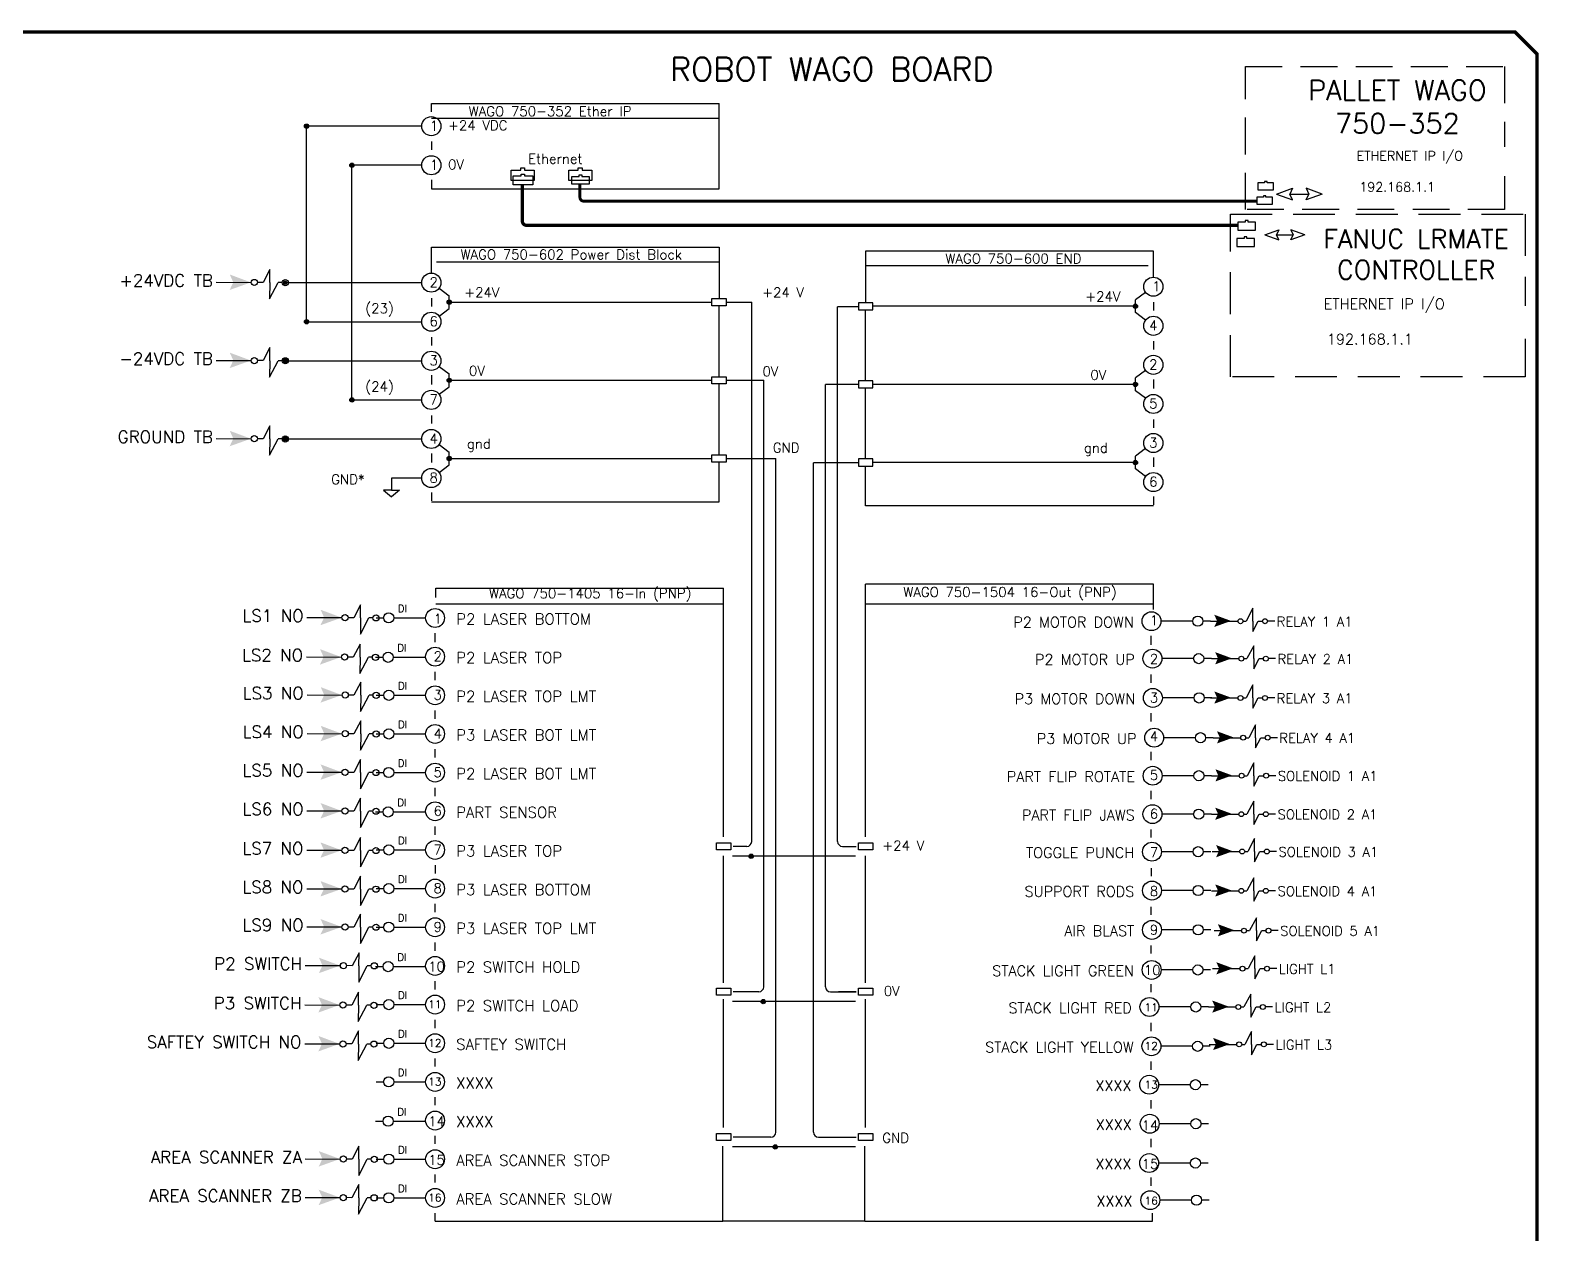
# Model space of a CAD drawing. Header units: inches. Extents: x -2.1 to 40.2, y 0 to 12.
# Drawn here: x 9.55 to 18.57, y 4.85 to 12.04 of the extents above; entities that cross this region are included whole.
import ezdxf
from ezdxf.enums import TextEntityAlignment as Align

# ---------------------------------------------------------------- set-up
doc = ezdxf.new("R2010")
doc.units = ezdxf.units.IN
doc.header["$MEASUREMENT"] = 0
doc.linetypes.add('HIDDEN', pattern=[0.375, 0.25, -0.125])
doc.layers.add('BDYFRM', color=7, linetype='Continuous')
doc.layers.add('TITLE', color=7, linetype='Continuous')
doc.styles.get("Standard").update_dxf_attribs({"font": 'ROMANS.SHX'})

# ---------------------------------------------------------------- blocks, each defined once
blk = doc.blocks.new('Jump Input Mirror')
h = blk.add_hatch(color=256)
h.dxf.hatch_style = 1
h.paths.add_polyline_path([(-0.1848, 0.0014), (-0.2985, 0.0438), (-0.2796, 0.002), (-0.2991, -0.0394)])
blk.add_line((-0.3722, 0.0021), (-0.1833, 0.0012))
at = {"color": 7}
for centre in [(-0.1667, 0.0011), (0, 0)]:
    blk.add_circle(centre, 0.0167, dxfattribs=at)
at = {"layer": 'BDYFRM', "color": 7, "linetype": 'Continuous'}
for p, q in [((-0.1195, 0.0008), (-0.15, 0.001)), ((-0.0829, 0.0709), (-0.1195, 0.0008)), ((-0.0833, 0.0005), (-0.0839, -0.0874)), ((-0.0839, -0.0874), (-0.0382, 0.0003)), ((-0.0833, 0.0005), (-0.0829, 0.0709)), ((-0.0167, 0.0001), (-0.0382, 0.0003))]:
    blk.add_line(p, q, dxfattribs=at)
at = {"flags": 8}
blk.add_attdef('NOTE', text='', height=0.0657, dxfattribs=at).set_placement((-0.3896, -0.0214), align=Align.RIGHT)
blk = doc.blocks.new('Jump Output')
h = blk.add_hatch(color=256)
h.dxf.hatch_style = 1
h.paths.add_polyline_path([(0.14, 0.002), (0.026, 0.044), (0.045, 0.002), (0.026, -0.039)])
blk.add_line((0.437, 0), (0.388, 0))
at = {"color": 7}
for centre in [(0.204, 0), (0.371, 0)]:
    blk.add_circle(centre, 0.0167, dxfattribs=at)
at = {"layer": 'BDYFRM', "color": 7, "linetype": 'Continuous'}
for p, q in [((0, 0), (0.188, 0)), ((0.221, 0), (0.242, 0)), ((0.288, 0.088), (0.242, 0)), ((0.288, 0), (0.288, 0.088)), ((0.288, 0), (0.288, -0.07)), ((0.288, -0.07), (0.324, 0)), ((0.324, 0), (0.354, 0))]:
    blk.add_line(p, q, dxfattribs=at)
at = {"flags": 8}
blk.add_attdef('NOTE', (0.45, -0.035), '', height=0.0657, dxfattribs=at)
blk = doc.blocks.new('WAGO JUMP LABEL')
for p, q in [((5.124, -0.093), (5.233, -0.053)), ((5.124, -0.093), (5.233, -0.133)), ((5.214, -0.093), (5.343, -0.093)), ((5.233, -0.053), (5.215, -0.093)), ((5.233, -0.133), (5.215, -0.093)), ((5.435, -0.093), (5.325, -0.053)), ((5.325, -0.053), (5.344, -0.093)), ((5.435, -0.093), (5.325, -0.133)), ((5.325, -0.133), (5.344, -0.093))]:
    blk.add_line(p, q)
at = {"linetype": 'HIDDEN'}
blk.add_lwpolyline([(6.675, 0.029), (6.675, -0.198), (4.913, -0.198), (4.913, 0.774), (6.675, 0.774), (6.675, 0.227)], dxfattribs=at)
for points in [[(0.403, 0.026), (0.452, 0.026), (0.452, -0.026), (0.334, -0.026), (0.334, 0.026), (0.384, 0.026)], [(0.384, 0.026), (0.384, 0.037), (0.403, 0.037), (0.403, 0.026)], [(5.042, -0.017), (4.998, -0.017), (4.998, -0.064), (5.104, -0.064), (5.104, -0.017), (5.06, -0.017)], [(5.06, -0.017), (5.06, -0.007), (5.042, -0.007), (5.042, -0.017)], [(5.036, -0.114), (4.991, -0.114), (4.991, -0.162), (5.097, -0.162), (5.097, -0.114), (5.053, -0.114)], [(5.053, -0.114), (5.053, -0.105), (5.036, -0.105), (5.036, -0.114)]]:
    blk.add_lwpolyline(points)
at = {"const_width": 0.02}
blk.add_lwpolyline([(0.434, -0.141), (4.994, -0.141), (0.415, -0.141, -0.414214), (0.39, -0.116), (0.39, -0.026)], format="xyb", dxfattribs=at)
for s, width, gutter_width, insert, char_height, attachment_point in [('\\pxqc;PALLET WAGO\\P750-352', 3.97386, 3.974, (7.933, 0.681), 0.13537, 3), ('ETHERNET IP I/O', 1.55349, 1.114, (6.392, 0.114), 0.06317, 9), ('\\pxql;  ', 1.34963, 1, (-2.102, -1.534), 0.05, 1), ('\\pxql; ', 1.34963, 1, (-2.102, -2.534), 0.05, 1)]:
    blk.add_mtext_dynamic_manual_height_columns(s, width=width, gutter_width=gutter_width, heights=[0], dxfattribs=dict(insert=insert, char_height=char_height, attachment_point=attachment_point))
at = {"insert": (6.202, -0.076), "char_height": 0.06317, "width": 1.55349, "attachment_point": 9}
blk.add_mtext('{192.168.1.1}', dxfattribs=at)
blk = doc.blocks.new('WAGO  1IN 1OUT')
h = blk.add_hatch(color=256)
h.dxf.hatch_style = 1
h.paths.add_polyline_path([(-2.4919, 3.1561, 1), (-2.5138, 3.1561, 1)])
h = blk.add_hatch(color=256)
h.dxf.hatch_style = 1
h.paths.add_polyline_path([(-2.2599, 2.9561, 1), (-2.2818, 2.9561, 1)])
h = blk.add_hatch(color=256)
h.dxf.hatch_style = 1
h.paths.add_polyline_path([(-2.6013, 2.3549, 1), (-2.6233, 2.3549, 1)])
h = blk.add_hatch(color=256)
h.dxf.hatch_style = 1
h.paths.add_polyline_path([(-1.7613, 2.2553, 1), (-1.7832, 2.2553, 1)])
h = blk.add_hatch(color=256)
h.dxf.hatch_style = 1
h.paths.add_polyline_path([(1.7284, 2.2345, -1), (1.7503, 2.2345, -1)])
h = blk.add_hatch(color=256)
h.dxf.hatch_style = 1
h.paths.add_polyline_path([(-2.4919, 2.1553, 1), (-2.5138, 2.1553, 1)])
h = blk.add_hatch(color=256)
h.dxf.hatch_style = 1
h.paths.add_polyline_path([(-2.601, 1.9553, 1), (-2.6229, 1.9553, 1)])
h = blk.add_hatch(color=256)
h.dxf.hatch_style = 1
h.paths.add_polyline_path([(-1.7613, 1.8553, 1), (-1.7832, 1.8553, 1)])
h = blk.add_hatch(color=256)
h.dxf.hatch_style = 1
h.paths.add_polyline_path([(1.7284, 1.8345, -1), (1.7503, 1.8345, -1)])
h = blk.add_hatch(color=256)
h.dxf.hatch_style = 1
h.paths.add_polyline_path([(-2.2599, 1.7553, 1), (-2.2818, 1.7553, 1)])
h = blk.add_hatch(color=256)
h.dxf.hatch_style = 1
h.paths.add_polyline_path([(-2.601, 1.5553, 1), (-2.6229, 1.5553, 1)])
h = blk.add_hatch(color=256)
h.dxf.hatch_style = 1
h.paths.add_polyline_path([(-1.7613, 1.4553, 1), (-1.7832, 1.4553, 1)])
h = blk.add_hatch(color=256)
h.dxf.hatch_style = 1
h.paths.add_polyline_path([(1.7284, 1.4345, -1), (1.7503, 1.4345, -1)])
h = blk.add_hatch(color=256)
h.dxf.hatch_style = 1
h.paths.add_polyline_path([(-0.2163, -0.5804, 1), (-0.2382, -0.5804, 1)])
h = blk.add_hatch(color=256)
h.dxf.hatch_style = 1
h.paths.add_polyline_path([(-0.1545, -1.3243, 1), (-0.1765, -1.3243, 1)])
h = blk.add_hatch(color=256)
h.dxf.hatch_style = 1
h.paths.add_polyline_path([(-0.0928, -2.0682, 1), (-0.1147, -2.0682, 1)])
for p, q in [((-1.8641, 3.2303), (-1.8641, 3.2725)), ((-1.8641, 3.2725), (-0.3915, 3.2725)), ((-0.3915, 2.835), (-0.3915, 3.2725)), ((-1.8641, 3.1973), (-0.3915, 3.1973)), ((-1.913, 3.1561), (-2.5028, 3.1561)), ((-2.5028, 2.1553), (-2.5028, 3.1561)), ((-1.8641, 3.0772), (-1.8641, 3.035)), ((-1.913, 2.9561), (-2.2709, 2.9561)), ((-2.2709, 1.7553), (-2.2709, 2.9561)), ((-1.8641, 2.8819), (-1.8641, 2.8396)), ((-1.8641, 2.8772), (-1.8641, 2.835)), ((-1.8641, 2.835), (-0.3915, 2.835)), ((-1.8641, 2.4042), (-1.8641, 2.5368)), ((-1.8641, 2.5368), (-0.3915, 2.5368)), ((-0.3915, 2.5368), (-0.3915, 2.2735)), ((1.8312, 2.516), (0.3586, 2.516)), ((0.3586, 2.516), (0.3586, 2.2527)), ((1.8312, 2.516), (0.3586, 2.516)), ((1.8312, 2.3834), (1.8312, 2.516)), ((1.8312, 2.4368), (1.8312, 2.516)), ((-1.8378, 2.4616), (-0.3915, 2.4616)), ((1.8049, 2.4408), (0.3586, 2.4408)), ((1.8049, 2.4408), (0.3586, 2.4408)), ((-2.6119, 2.3553), (-1.913, 2.3553)), ((-1.8246, 2.3264), (-1.7723, 2.2881)), ((-1.8641, 2.2754), (-1.8641, 2.2332)), ((-1.7723, 2.2225), (-1.7723, 2.2881)), ((-1.7723, 2.2553), (-0.428, 2.2553)), ((-0.355, 2.2553), (-0.2245, 2.2553)), ((-0.2245, -0.5051), (-0.2245, 2.2553)), ((1.7917, 2.3056), (1.7394, 2.2673)), ((1.7394, 2.2017), (1.7394, 2.2673)), ((1.8312, 2.2546), (1.8312, 2.2123)), ((-1.8246, 2.1842), (-1.7723, 2.2225)), ((-0.3915, 1.8735), (-0.3915, 2.2371)), ((0.3221, 2.2323), (0.215, 2.2323)), ((0.215, -0.5051), (0.215, 2.2323)), ((0.3586, 1.8527), (0.3586, 2.2163)), ((1.7394, 2.2345), (0.3926, 2.2345)), ((1.7917, 2.1633), (1.7394, 2.2017)), ((-2.5028, 2.1553), (-1.913, 2.1553)), ((-1.8641, 2.0759), (-1.8641, 2.0337)), ((1.8312, 2.0551), (1.8312, 2.0128)), ((-2.6119, 1.9553), (-1.913, 1.9553)), ((-1.8641, 1.8811), (-1.8641, 1.8389)), ((-1.8641, 1.8764), (-1.8641, 1.8342)), ((-1.8246, 1.9264), (-1.7723, 1.8881)), ((-1.7723, 1.8225), (-1.7723, 1.8881)), ((-1.7723, 1.8553), (-0.428, 1.8553)), ((-0.355, 1.8553), (-0.1628, 1.8553)), ((-0.1628, -1.249), (-0.1628, 1.8553)), ((1.7917, 1.9056), (1.7394, 1.8673)), ((1.7394, 1.8017), (1.7394, 1.8673)), ((1.8312, 1.8603), (1.8312, 1.818)), ((1.8312, 1.8556), (1.8312, 1.8134)), ((-1.8246, 1.7842), (-1.7723, 1.8225)), ((-0.3915, 1.4735), (-0.3915, 1.8371)), ((0.3206, 1.8338), (0.1533, 1.8338)), ((0.1533, -1.249), (0.1533, 1.8338)), ((0.3586, 1.4527), (0.3586, 1.8163)), ((1.7394, 1.8345), (0.3951, 1.8345)), ((1.7917, 1.7633), (1.7394, 1.8017)), ((-2.2709, 1.7553), (-1.913, 1.7553)), ((-1.8641, 1.6759), (-1.8641, 1.6337)), ((1.8312, 1.6551), (1.8312, 1.6128)), ((-2.6119, 1.5553), (-1.913, 1.5553)), ((-1.8641, 1.4811), (-1.8641, 1.4389)), ((-1.8641, 1.4764), (-1.8641, 1.4342)), ((-1.8246, 1.5264), (-1.7723, 1.4881)), ((-1.7723, 1.4225), (-1.7723, 1.4881)), ((1.7917, 1.5056), (1.7394, 1.4673)), ((1.7394, 1.4017), (1.7394, 1.4673)), ((-1.8246, 1.3842), (-1.7723, 1.4225)), ((-1.7723, 1.4553), (-0.428, 1.4553)), ((-0.3915, 1.2342), (-0.3915, 1.4371)), ((-0.355, 1.4553), (-0.101, 1.4553)), ((-0.101, -1.9929), (-0.101, 1.4553)), ((0.0916, -1.9929), (0.0916, 1.4325)), ((0.3199, 1.4325), (0.0916, 1.4325)), ((0.3586, 1.2134), (0.3586, 1.4163)), ((1.7394, 1.4345), (0.3951, 1.4345)), ((1.7917, 1.3633), (1.7394, 1.4017)), ((1.8312, 1.4603), (1.8312, 1.418)), ((1.8312, 1.4556), (1.8312, 1.4134)), ((-1.913, 1.3553), (-2.0681, 1.3553)), ((-2.0681, 1.3553), (-2.0681, 1.2929)), ((-2.0681, 1.2929), (-2.1086, 1.2929)), ((-2.1086, 1.2929), (-2.0681, 1.2592)), ((-2.0681, 1.2929), (-2.0277, 1.2929)), ((-2.0277, 1.2929), (-2.0681, 1.2592)), ((-1.8641, 1.2811), (-1.8641, 1.2389)), ((1.8312, 1.2603), (1.8312, 1.218)), ((-1.8641, 1.2342), (-0.3915, 1.2342)), ((1.8312, 1.2134), (0.3586, 1.2134)), ((-1.8407, 0.7488), (-1.8407, 0.791)), ((-1.8407, 0.791), (-0.368, 0.791)), ((-1.8407, 0.7441), (-1.8407, 0.7863)), ((-0.368, -0.4812), (-0.368, 0.791)), ((1.8312, 0.8118), (0.3586, 0.8118)), ((0.3586, -0.4812), (0.3586, 0.8118)), ((1.8323, 0.6829), (1.8312, 0.8118)), ((1.8312, 0.7488), (1.8312, 0.791)), ((-1.8407, 0.7111), (-0.368, 0.7111)), ((0.3586, 0.7111), (1.8312, 0.7111)), ((-2.1472, 0.6394), (-2.1084, 0.6394)), ((-2.1472, 0.6394), (-2.1084, 0.6394)), ((-2.0563, 0.6394), (-1.8941, 0.6394)), ((2.0326, 0.6225), (1.8704, 0.6225)), ((2.1234, 0.6225), (2.0847, 0.6225)), ((2.1234, 0.6225), (2.0847, 0.6225)), ((-1.8451, 0.5192), (-1.8451, 0.561)), ((-1.8451, 0.5146), (-1.8451, 0.5563)), ((1.8203, 0.5054), (1.8203, 0.5472)), ((1.8203, 0.5008), (1.8203, 0.5426)), ((-2.1499, 0.4377), (-2.1111, 0.4377)), ((-2.1499, 0.4377), (-2.1111, 0.4377)), ((-2.059, 0.4377), (-1.8968, 0.4377)), ((2.0371, 0.431), (1.8749, 0.431)), ((2.128, 0.431), (2.0892, 0.431)), ((2.128, 0.431), (2.0892, 0.431)), ((-1.8451, 0.3213), (-1.8451, 0.3631)), ((1.8203, 0.3074), (1.8203, 0.3492)), ((-2.1465, 0.2433), (-2.1078, 0.2433)), ((-2.1465, 0.2433), (-2.1078, 0.2433)), ((-2.0557, 0.2433), (-1.8935, 0.2433)), ((-1.8451, 0.1234), (-1.8451, 0.1652)), ((2.0394, 0.2298), (1.8772, 0.2298)), ((2.1302, 0.2298), (2.0915, 0.2298)), ((2.1302, 0.2298), (2.0915, 0.2298)), ((1.8203, 0.1093), (1.8203, 0.1511)), ((-2.1465, 0.0454), (-2.1078, 0.0454)), ((-2.1465, 0.0454), (-2.1078, 0.0454)), ((-2.0557, 0.0454), (-1.8935, 0.0454)), ((2.0462, 0.0262), (1.884, 0.0262)), ((2.137, 0.0262), (2.0983, 0.0262)), ((2.137, 0.0262), (2.0983, 0.0262)), ((-1.8451, -0.0744), (-1.8451, -0.0327)), ((1.8203, -0.0887), (1.8203, -0.0469)), ((-2.1472, -0.1521), (-2.1084, -0.1521)), ((-2.1472, -0.1521), (-2.1084, -0.1521)), ((-2.0563, -0.1521), (-1.8941, -0.1521)), ((-1.8451, -0.2723), (-1.8451, -0.2306)), ((2.0384, -0.1684), (1.8762, -0.1684)), ((2.1293, -0.1684), (2.0905, -0.1684)), ((2.1293, -0.1684), (2.0905, -0.1684)), ((1.8193, -0.2888), (1.8193, -0.247)), ((1.8203, -0.2868), (1.8203, -0.245)), ((-2.1499, -0.3538), (-2.1111, -0.3538)), ((-2.1499, -0.3538), (-2.1111, -0.3538)), ((-2.059, -0.3538), (-1.8968, -0.3538)), ((2.0371, -0.365), (1.8749, -0.365)), ((2.128, -0.365), (2.0892, -0.365)), ((2.128, -0.365), (2.0892, -0.365)), ((-1.8451, -0.4702), (-1.8451, -0.4284)), ((1.8203, -0.4848), (1.8203, -0.443)), ((-0.2495, -0.5301), (-0.3191, -0.5301)), ((0.24, -0.5301), (0.3097, -0.5301)), ((-2.1465, -0.5483), (-2.1078, -0.5483)), ((-2.1465, -0.5483), (-2.1078, -0.5483)), ((-2.0557, -0.5483), (-1.8935, -0.5483)), ((-0.368, -1.2284), (-0.368, -0.579)), ((-0.368, -1.2251), (-0.368, -0.579)), ((0.307, -0.5804), (-0.3219, -0.5804)), ((0.3586, -1.2284), (0.3586, -0.579)), ((0.3586, -1.2251), (0.3586, -0.579)), ((2.0349, -0.5572), (1.8726, -0.5572)), ((2.1257, -0.5572), (2.087, -0.5572)), ((2.1257, -0.5572), (2.087, -0.5572)), ((-1.8451, -0.6263), (-1.8451, -0.6681)), ((1.8203, -0.641), (1.8203, -0.6828)), ((-2.1465, -0.7461), (-2.1078, -0.7461)), ((-2.1465, -0.7461), (-2.1078, -0.7461)), ((-2.0557, -0.7461), (-1.8935, -0.7461)), ((2.0349, -0.7562), (1.8726, -0.7562)), ((2.1257, -0.7562), (2.087, -0.7562)), ((2.1257, -0.7562), (2.087, -0.7562)), ((-1.8451, -0.866), (-1.8451, -0.8242)), ((1.8203, -0.8809), (1.8203, -0.8391)), ((-2.1472, -0.9436), (-2.1084, -0.9436)), ((-2.1472, -0.9436), (-2.1084, -0.9436)), ((-2.0563, -0.9436), (-1.8941, -0.9436)), ((2.0349, -0.9574), (1.8726, -0.9574)), ((2.1257, -0.9574), (2.087, -0.9574)), ((2.1257, -0.9574), (2.087, -0.9574)), ((-1.8451, -1.0638), (-1.8451, -1.0221)), ((1.8203, -1.0789), (1.8203, -1.0371)), ((-2.1499, -1.1453), (-2.1111, -1.1453)), ((-2.1499, -1.1453), (-2.1111, -1.1453)), ((-2.059, -1.1453), (-1.8968, -1.1453)), ((-1.8451, -1.2617), (-1.8451, -1.22)), ((1.8203, -1.277), (1.8203, -1.2352)), ((2.0333, -1.1624), (1.8711, -1.1624)), ((2.1242, -1.1624), (2.0854, -1.1624)), ((2.1242, -1.1624), (2.0854, -1.1624)), ((-0.368, -1.969), (-0.368, -1.3117)), ((-0.1878, -1.274), (-0.3191, -1.274)), ((0.1783, -1.274), (0.3097, -1.274)), ((0.3097, -1.274), (0.2206, -1.274)), ((0.3586, -1.969), (0.3586, -1.3117)), ((-2.1465, -1.3398), (-2.1078, -1.3398)), ((-2.1465, -1.3398), (-2.1078, -1.3398)), ((-2.0557, -1.3398), (-1.8935, -1.3398)), ((-0.368, -1.969), (-0.368, -1.3229)), ((0.307, -1.3243), (-0.3219, -1.3243)), ((0.3586, -1.969), (0.3586, -1.3229)), ((2.0218, -1.352), (1.8596, -1.352)), ((2.1127, -1.352), (2.0739, -1.352)), ((2.1127, -1.352), (2.0739, -1.352)), ((-1.8451, -1.4596), (-1.8451, -1.4178)), ((1.8203, -1.475), (1.8203, -1.4332)), ((-2.1465, -1.5377), (-2.1078, -1.5377)), ((-2.1465, -1.5377), (-2.1078, -1.5377)), ((-2.0557, -1.5377), (-1.8935, -1.5377)), ((-1.8451, -1.6575), (-1.8451, -1.6157)), ((2.0319, -1.5531), (1.8696, -1.5531)), ((2.1227, -1.5531), (2.084, -1.5531)), ((2.1227, -1.5531), (2.084, -1.5531)), ((1.8203, -1.673), (1.8203, -1.6312)), ((-2.1472, -1.7351), (-2.1084, -1.7351)), ((-2.1472, -1.7351), (-2.1084, -1.7351)), ((-2.0563, -1.7351), (-1.8941, -1.7351)), ((2.0204, -1.7499), (1.8582, -1.7499)), ((2.1112, -1.7499), (2.0725, -1.7499)), ((2.1112, -1.7499), (2.0725, -1.7499)), ((-1.8451, -1.8554), (-1.8451, -1.8136)), ((1.8203, -1.8711), (1.8203, -1.8293)), ((-2.1499, -1.9368), (-2.1111, -1.9368)), ((-2.1499, -1.9368), (-2.1111, -1.9368)), ((-2.059, -1.9368), (-1.8968, -1.9368)), ((2.0232, -1.9496), (1.861, -1.9496)), ((2.1141, -1.9496), (2.0753, -1.9496)), ((2.1141, -1.9496), (2.0753, -1.9496)), ((-1.8451, -2.0533), (-1.8451, -2.0115)), ((-0.3725, -2.449), (-0.3725, -2.0646)), ((0.307, -2.0682), (-0.3219, -2.0682)), ((-0.126, -2.0179), (-0.3191, -2.0179)), ((0.1166, -2.0179), (0.3097, -2.0179)), ((0.3541, -2.449), (0.3541, -2.0646)), ((1.8203, -2.0691), (1.8203, -2.0273)), ((-2.1465, -2.1313), (-2.1078, -2.1313)), ((-2.1465, -2.1313), (-2.1078, -2.1313)), ((-2.0557, -2.1313), (-1.8935, -2.1313)), ((2.0204, -2.1509), (1.8581, -2.1509)), ((2.1112, -2.1509), (2.0724, -2.1509)), ((2.1112, -2.1509), (2.0724, -2.1509)), ((-1.8451, -2.2511), (-1.8451, -2.2094)), ((1.8203, -2.2672), (1.8203, -2.2254)), ((-2.1465, -2.3292), (-2.1078, -2.3292)), ((-2.1465, -2.3292), (-2.1078, -2.3292)), ((-2.0557, -2.3292), (-1.8935, -2.3292)), ((2.0261, -2.3408), (1.8639, -2.3408)), ((2.1169, -2.3408), (2.0782, -2.3408)), ((2.1169, -2.3408), (2.0782, -2.3408)), ((-1.8451, -2.449), (-1.8451, -2.4072)), ((-1.8451, -2.449), (-0.3725, -2.449)), ((0.3541, -2.449), (-0.3725, -2.449)), ((0.3541, -2.449), (1.8267, -2.449)), ((1.8267, -2.449), (1.8267, -2.4068))]:
    blk.add_line(p, q)
for points in [[(-1.4066, 2.9316), (-1.4066, 2.9422), (-1.3875, 2.9422), (-1.3875, 2.9316)], [(-1.1118, 2.9316), (-1.1118, 2.9422), (-1.0927, 2.9422), (-1.0927, 2.9316)], [(-1.3875, 2.9316), (-1.3383, 2.9316), (-1.3383, 2.8787), (-1.4558, 2.8787), (-1.4558, 2.9316), (-1.4066, 2.9316)], [(-1.0927, 2.9316), (-1.0435, 2.9316), (-1.0435, 2.8787), (-1.161, 2.8787), (-1.161, 2.9316), (-1.1118, 2.9316)]]:
    blk.add_lwpolyline(points)
for points in [[(-0.428, 2.2735), (-0.355, 2.2735), (-0.355, 2.2371), (-0.428, 2.2371)], [(0.3951, 2.2527), (0.3221, 2.2527), (0.3221, 2.2163), (0.3951, 2.2163)], [(-0.428, 1.8735), (-0.355, 1.8735), (-0.355, 1.8371), (-0.428, 1.8371)], [(0.3951, 1.8527), (0.3221, 1.8527), (0.3221, 1.8163), (0.3951, 1.8163)], [(-0.428, 1.4735), (-0.355, 1.4735), (-0.355, 1.4371), (-0.428, 1.4371)], [(0.3951, 1.4527), (0.3221, 1.4527), (0.3221, 1.4163), (0.3951, 1.4163)], [(-0.4045, -0.5119), (-0.3316, -0.5119), (-0.3316, -0.5483), (-0.4045, -0.5483)], [(0.3221, -0.5119), (0.3951, -0.5119), (0.3951, -0.5483), (0.3221, -0.5483)], [(-0.4045, -1.2558), (-0.3316, -1.2558), (-0.3316, -1.2922), (-0.4045, -1.2922)], [(0.3221, -1.2558), (0.3951, -1.2558), (0.3951, -1.2922), (0.3221, -1.2922)], [(-0.4045, -1.9997), (-0.3316, -1.9997), (-0.3316, -2.0361), (-0.4045, -2.0361)], [(0.3221, -1.9997), (0.3951, -1.9997), (0.3951, -2.0361), (0.3221, -2.0361)]]:
    blk.add_lwpolyline(points, close=True)
for centre, radius in [((-2.5028, 3.1561), 0.011), ((-1.8641, 3.1561), 0.0489), ((-2.2709, 2.9561), 0.011), ((-1.8641, 2.9561), 0.0489), ((-1.8641, 2.3553), 0.0489), ((1.8312, 2.3345), 0.0489), ((-1.7723, 2.2553), 0.011), ((1.7394, 2.2345), 0.011), ((-2.5028, 2.1553), 0.011), ((-1.8641, 2.1553), 0.0489), ((1.8312, 2.1345), 0.0489), ((-2.6119, 1.9553), 0.011), ((-1.8641, 1.9553), 0.0489), ((1.8312, 1.9345), 0.0489), ((-1.7723, 1.8553), 0.011), ((-1.8641, 1.7553), 0.0489), ((1.7394, 1.8345), 0.011), ((1.8312, 1.7345), 0.0489), ((-2.2709, 1.7553), 0.011), ((-2.6119, 1.5553), 0.011), ((-1.8641, 1.5553), 0.0489), ((1.8312, 1.5345), 0.0489), ((-1.8641, 1.3553), 0.0489), ((-1.7723, 1.4553), 0.011), ((1.7394, 1.4345), 0.011), ((1.8312, 1.3345), 0.0489), ((-1.8451, 0.639), 0.0484), ((1.8219, 0.6225), 0.0484), ((-1.8451, 0.4411), 0.0484), ((1.8265, 0.431), 0.0484), ((-1.8451, 0.2433), 0.0484), ((1.8288, 0.2298), 0.0484), ((-1.8451, 0.0454), 0.0484), ((1.8355, 0.0262), 0.0484), ((-1.8451, -0.1525), 0.0484), ((1.8278, -0.1684), 0.0484), ((-1.8451, -0.3504), 0.0484), ((1.8265, -0.365), 0.0484), ((-1.8451, -0.5483), 0.0484), ((1.8242, -0.5572), 0.0484), ((-0.2272, -0.5804), 0.011), ((-1.8451, -0.7461), 0.0484), ((1.8242, -0.7562), 0.0484), ((-1.8451, -0.944), 0.0484), ((1.8242, -0.9574), 0.0484), ((-1.8451, -1.1419), 0.0484), ((1.8227, -1.1624), 0.0484), ((-1.8451, -1.3398), 0.0484), ((1.8112, -1.352), 0.0484), ((-0.1655, -1.3243), 0.011), ((-1.8451, -1.5377), 0.0484), ((1.8212, -1.5531), 0.0484), ((-1.8451, -1.7355), 0.0484), ((1.8097, -1.7499), 0.0484), ((-1.8451, -1.9334), 0.0484), ((1.8126, -1.9496), 0.0484), ((-1.8451, -2.1313), 0.0484), ((-0.1037, -2.0682), 0.011), ((1.8097, -2.1509), 0.0484), ((-1.8451, -2.3292), 0.0484), ((1.8155, -2.3408), 0.0484)]:
    blk.add_circle(centre, radius)
at = {"color": 7}
for centre in [(-2.0824, 0.6394), (2.0586, 0.6225), (-2.0851, 0.4377), (2.0632, 0.431), (-2.0818, 0.2433), (2.0654, 0.2298), (-2.0818, 0.0454), (2.0722, 0.0262), (-2.0824, -0.1521), (2.0645, -0.1684), (-2.0851, -0.3538), (2.0632, -0.365), (-2.0818, -0.5483), (2.0609, -0.5572), (-2.0818, -0.7461), (2.0609, -0.7562), (-2.0824, -0.9436), (2.0609, -0.9574), (-2.0851, -1.1453), (2.0594, -1.1624), (-2.0818, -1.3398), (2.0479, -1.352), (-2.0818, -1.5377), (2.0579, -1.5531), (-2.0824, -1.7351), (2.0464, -1.7499), (-2.0851, -1.9368), (2.0493, -1.9496), (-2.0818, -2.1313), (2.0464, -2.1509), (-2.0818, -2.3292), (2.0522, -2.3408)]:
    blk.add_circle(centre, 0.026, dxfattribs=at)
for centre, start, end in [((-0.2495, -0.5051), 270, 0), ((0.24, -0.5051), 180, 270), ((-0.1878, -1.249), 270, 0), ((0.1783, -1.249), 180, 270), ((-0.126, -1.9929), 270, 0), ((0.1166, -1.9929), 180, 270)]:
    blk.add_arc(centre, 0.025, start, end)
at = {"layer": 'BDYFRM', "color": 7, "linetype": 'Continuous'}
for p, q in [((-2.1472, 0.6394), (-2.1084, 0.6394)), ((2.1234, 0.6225), (2.0847, 0.6225)), ((-2.1499, 0.4377), (-2.1111, 0.4377)), ((2.128, 0.431), (2.0892, 0.431)), ((-2.1465, 0.2433), (-2.1078, 0.2433)), ((2.1302, 0.2298), (2.0915, 0.2298)), ((-2.1465, 0.0454), (-2.1078, 0.0454)), ((2.137, 0.0262), (2.0983, 0.0262)), ((-2.1472, -0.1521), (-2.1084, -0.1521)), ((2.1293, -0.1684), (2.0905, -0.1684)), ((-2.1499, -0.3538), (-2.1111, -0.3538)), ((2.128, -0.365), (2.0892, -0.365)), ((-2.1465, -0.5483), (-2.1078, -0.5483)), ((2.1257, -0.5572), (2.087, -0.5572)), ((-2.1465, -0.7461), (-2.1078, -0.7461)), ((2.1257, -0.7562), (2.087, -0.7562)), ((-2.1472, -0.9436), (-2.1084, -0.9436)), ((2.1257, -0.9574), (2.087, -0.9574)), ((-2.1499, -1.1453), (-2.1111, -1.1453)), ((2.1242, -1.1624), (2.0854, -1.1624)), ((-2.1465, -1.3398), (-2.1078, -1.3398)), ((2.1127, -1.352), (2.0739, -1.352)), ((-2.1465, -1.5377), (-2.1078, -1.5377)), ((2.1227, -1.5531), (2.084, -1.5531)), ((-2.1472, -1.7351), (-2.1084, -1.7351)), ((2.1112, -1.7499), (2.0725, -1.7499)), ((-2.1499, -1.9368), (-2.1111, -1.9368)), ((2.1141, -1.9496), (2.0753, -1.9496)), ((-2.1465, -2.1313), (-2.1078, -2.1313)), ((2.1112, -2.1509), (2.0724, -2.1509)), ((-2.1465, -2.3292), (-2.1078, -2.3292)), ((2.1169, -2.3408), (2.0782, -2.3408))]:
    blk.add_line(p, q, dxfattribs=at)
at = {"insert": (1.0139, 3.5076), "char_height": 0.12, "width": 3.422327, "attachment_point": 3}
blk.add_mtext('{ROBOT WAGO BOARD}', dxfattribs=at)
at = {"char_height": 0.05}
for s, width, gutter_width, insert, attachment_point in [('\\pxqc;WAGO 750-352 Ether IP', 1.445073, 1, (-1.9789, 3.2574), 1), ('\\pxql;+24 VDC', 1.349629, 1, (-1.7786, 3.185), 1), ('\\pxql;Ethernet', 1.349629, 1, (-1.369, 3.0141), 1), ('\\pxql;0V', 1.349629, 1, (-1.7786, 2.985), 1), ('{\\pxqc;WAGO 750-602 Power Dist Block}', 1.42959, 1.4296, (-1.8628, 2.5243), 1), ('{\\pxqc;WAGO 750-600 END}', 1.42959, 1.4296, (1.8299, 2.5035), 3), ('+24V', 0.27489, 1, (-1.6956, 2.3304), 1), ('+24 V', 1.349629, 1, (0.0434, 2.3301), 3), ('\\pxqc;(23)', 0.175675, 1, (-2.0413, 2.2486), 3), ('\\pxqc;(23)', 0.175675, 1, (-2.0413, 2.2486), 3), ('+24V', 0.27489, 1, (1.6627, 2.3095), 3), ('\\pxqc;(24)', 0.175675, 1, (-2.0413, 1.8486), 3), ('\\pxqc;(24)', 0.175675, 1, (-2.0413, 1.8486), 3), ('\\pxql;0V', 0.130133, 1, (-1.6718, 1.929), 1), ('\\pxql;0V', 1.349629, 1, (-0.1692, 1.9261), 1), ('\\pxql;0V', 0.130133, 1, (1.6389, 1.9081), 3), ('\\pxql;gnd', 0.173046, 1, (-1.682, 1.5557), 1), ('GND', 1.349629, 1, (0.0206, 1.4853), 9), ('\\pxql;gnd', 0.173046, 1, (1.6491, 1.5349), 3), ('\\pxql;  ', 1.349629, 1, (-3.4986, 1.3711), 1), ('GND*', 1.299569, 1, (-2.2055, 1.3737), 3), ('\\pxqc;WAGO 750-1405 16-In (PNP)', 1.604973, 1, (-1.8535, 0.79), 1), ('{\\pxqc;WAGO 750-1504 16-Out (PNP)}', 1.46758, 1.4676, (1.8312, 0.7966), 3), ('\\pxql; ', 1.349629, 1, (-3.4986, 0.3711), 1), ('+24 V', 1.349629, 1, (0.444, -0.5012), 1), ('\\pxqr;0V', 1.349629, 1, (0.5331, -1.2451), 3), ('GND', 1.349629, 1, (0.444, -2.0468), 7)]:
    blk.add_mtext_dynamic_manual_height_columns(s, width=width, gutter_width=gutter_width, heights=[0], dxfattribs=dict(at, insert=insert, attachment_point=attachment_point))
at = {"flags": 8}
for tag, p in [('ETHIP', (-0.9814, 2.9525)), ('DI1', (-1.7366, 0.6057)), ('DI2', (-1.7366, 0.4078)), ('DI3', (-1.7366, 0.21)), ('DI4', (-1.7366, 0.0121)), ('DI5', (-1.7366, -0.1858)), ('DI6', (-1.7366, -0.3837)), ('DI7', (-1.7366, -0.5816)), ('DI8', (-1.7366, -0.7794)), ('DI9', (-1.7366, -0.9773)), ('DI10', (-1.7366, -1.1752)), ('DI11', (-1.7366, -1.3731)), ('DI12', (-1.7366, -1.571)), ('DI13', (-1.7366, -1.7688)), ('DI14', (-1.7366, -1.9667)), ('DI15', (-1.7366, -2.1646)), ('DI16', (-1.7366, -2.3625))]:
    blk.add_attdef(tag, p, '', height=0.0557, dxfattribs=at)
for tag, p in [('DO1', (1.7312, 0.5907)), ('DO2', (1.7358, 0.3992)), ('DO3', (1.738, 0.198)), ('DO4', (1.7448, -0.0055)), ('DO5', (1.737, -0.2001)), ('DO6', (1.7358, -0.3967)), ('DO7', (1.7335, -0.589)), ('DO8', (1.7335, -0.788)), ('DO9', (1.7335, -0.9892)), ('DO10', (1.7319, -1.1942)), ('DO11', (1.7204, -1.3838)), ('DO12', (1.7305, -1.5849)), ('DO13', (1.719, -1.7817)), ('DO14', (1.7219, -1.9813)), ('DO15', (1.719, -2.1827)), ('DO16', (1.7247, -2.3725))]:
    blk.add_attdef(tag, text='', height=0.0539, dxfattribs=at).set_placement(p, align=Align.RIGHT)
at = {"layer": 'BDYFRM', "color": 7, "linetype": 'Continuous'}
for s, insert, char_height, width, attachment_point in [('\\pxql;1', (-1.8715, 3.183), 0.05, 0.276888, 1), ('\\pxql;1', (-1.8715, 2.983), 0.05, 0.276888, 1), ('\\pxql;2', (-1.5964, 2.3822), 0.05, 0.276888, 3), ('\\pxql;1', (1.825, 2.3614), 0.05, 0.276888, 1), ('\\pxql;6', (-1.5964, 2.1822), 0.05, 0.276888, 3), ('\\pxql;4', (1.8094, 2.1614), 0.05, 0.276888, 1), ('\\pxql;3', (-1.5964, 1.9822), 0.05, 0.276888, 3), ('\\pxql;2', (1.8094, 1.9614), 0.05, 0.276888, 1), ('\\pxql;7', (-1.5964, 1.7822), 0.05, 0.276888, 3), ('\\pxql;5', (1.8094, 1.7614), 0.05, 0.276888, 1), ('\\pxql;4', (-1.5964, 1.5822), 0.05, 0.276888, 3), ('\\pxql;3', (1.8094, 1.5614), 0.05, 0.276888, 1), ('\\pxql;8', (-1.5964, 1.3822), 0.05, 0.276888, 3), ('\\pxql;6', (1.8094, 1.3614), 0.05, 0.276888, 1), ('{DI}', (-2.0119, 0.6875), 0.0375, 0.914062, 5), ('\\pxql;1', (-1.8524, 0.6595), 0.04947, 0.273955, 1), ('\\pxql;1', (1.813, 0.652), 0.04951, 0.274176, 1), ('{DI}', (-2.0146, 0.4858), 0.0375, 0.914062, 5), ('\\pxql;2', (-1.8524, 0.4678), 0.04947, 0.273955, 1), ('\\pxql;2', (1.813, 0.4539), 0.04951, 0.274176, 1), ('{DI}', (-2.0113, 0.2913), 0.0375, 0.914062, 5), ('\\pxql;3', (-1.8524, 0.2699), 0.04947, 0.273955, 1), ('\\pxql;3', (1.813, 0.2559), 0.04951, 0.274176, 1), ('{DI}', (-2.0113, 0.0935), 0.0375, 0.914062, 5), ('\\pxql;4', (-1.8524, 0.072), 0.04947, 0.273955, 1), ('\\pxql;4', (1.813, 0.0579), 0.04951, 0.274176, 1), ('{DI}', (-2.0119, -0.104), 0.0375, 0.914062, 5), ('\\pxql;5', (-1.8524, -0.1259), 0.04947, 0.273955, 1), ('\\pxql;5', (1.813, -0.1402), 0.04951, 0.274176, 1), ('{DI}', (-2.0146, -0.3057), 0.0375, 0.914062, 5), ('\\pxql;6', (-1.8524, -0.3237), 0.04947, 0.273955, 1), ('\\pxql;6', (1.813, -0.3382), 0.04951, 0.274176, 1), ('{DI}', (-2.0113, -0.5002), 0.0375, 0.914062, 5), ('\\pxql;7', (-1.8524, -0.5216), 0.04947, 0.273955, 1), ('\\pxql;7', (1.813, -0.5363), 0.04951, 0.274176, 1), ('{DI}', (-2.0113, -0.6981), 0.0375, 0.914062, 5), ('\\pxql;8', (-1.8524, -0.7195), 0.04947, 0.273955, 1), ('\\pxql;8', (1.813, -0.7343), 0.04951, 0.274176, 1), ('{DI}', (-2.0119, -0.8955), 0.0375, 0.914062, 5), ('\\pxql;9', (-1.8524, -0.9174), 0.04947, 0.273955, 1), ('\\pxql;9', (1.813, -0.9323), 0.04951, 0.274176, 1), ('{DI}', (-2.0146, -1.0972), 0.0375, 0.914062, 5), ('\\pxql;10', (-1.8797, -1.1207), 0.04947, 0.273955, 1), ('10', (1.7831, -1.1386), 0.04951, 0.274176, 1), ('{DI}', (-2.0113, -1.2917), 0.0375, 0.914062, 5), ('\\pxql;11', (-1.8797, -1.3186), 0.03958, 0.273955, 1), ('\\pxql;11', (1.7856, -1.3339), 0.03961, 0.274176, 1), ('{DI}', (-2.0113, -1.4896), 0.0375, 0.914062, 5), ('\\pxql;12', (-1.8797, -1.5165), 0.03958, 0.273955, 1), ('\\pxql;12', (1.7856, -1.5319), 0.03961, 0.274176, 1), ('{DI}', (-2.0119, -1.6871), 0.0375, 0.914062, 5), ('\\pxql;13', (-1.8797, -1.7144), 0.03958, 0.273955, 1), ('\\pxql;13', (1.7856, -1.73), 0.03961, 0.274176, 1), ('{DI}', (-2.0146, -1.8887), 0.0375, 0.914062, 5), ('\\pxql;14', (-1.8797, -1.9122), 0.04947, 0.273955, 1), ('\\pxql;14', (1.7717, -1.9327), 0.04947, 0.273955, 1), ('{DI}', (-2.0113, -2.0832), 0.0375, 0.914062, 5), ('\\pxql;15', (-1.8797, -2.1101), 0.04947, 0.273955, 1), ('\\pxql;15', (1.7717, -2.1306), 0.04947, 0.273955, 1), ('{DI}', (-2.0113, -2.2811), 0.0375, 0.914062, 5), ('\\pxql;16', (-1.8797, -2.308), 0.03958, 0.273955, 1), ('\\pxql;16', (1.7856, -2.3241), 0.03961, 0.274176, 1)]:
    blk.add_mtext(s, dxfattribs=dict(at, insert=insert, char_height=char_height, width=width, attachment_point=attachment_point))
blk = doc.blocks.new('fANUC CONTTROLLER')
for p, q in [((4.4362, -0.3257), (4.5199, -0.2952)), ((4.4362, -0.3257), (4.5199, -0.3562)), ((4.5051, -0.3257), (4.6034, -0.3257)), ((4.5199, -0.2952), (4.5058, -0.3257)), ((4.5199, -0.3562), (4.5058, -0.3257)), ((4.6737, -0.3257), (4.59, -0.2952)), ((4.59, -0.2952), (4.6041, -0.3257)), ((4.6737, -0.3257), (4.59, -0.3562)), ((4.59, -0.3562), (4.6041, -0.3257))]:
    blk.add_line(p, q)
for points in [[(0.0112, 0.0264), (0.0604, 0.0264), (0.0604, -0.0264), (-0.0571, -0.0264), (-0.0571, 0.0264), (-0.0079, 0.0264)], [(-0.0079, 0.0264), (-0.0079, 0.0371), (0.0112, 0.0371), (0.0112, 0.0264)], [(4.3181, -0.2495), (4.2737, -0.2495), (4.2737, -0.2972), (4.3797, -0.2972), (4.3797, -0.2495), (4.3353, -0.2495)], [(4.3353, -0.2495), (4.3353, -0.2399), (4.3181, -0.2399), (4.3181, -0.2495)], [(4.3116, -0.3474), (4.2672, -0.3474), (4.2672, -0.3951), (4.3732, -0.3951), (4.3732, -0.3474), (4.3288, -0.3474)], [(4.3288, -0.3474), (4.3288, -0.3378), (4.3116, -0.3378), (4.3116, -0.3474)]]:
    blk.add_lwpolyline(points)
at = {"const_width": 0.02}
blk.add_lwpolyline([(0.042, -0.2684), (4.2737, -0.2684), (0.0235, -0.2684, -0.414214), (-0.0015, -0.2434), (-0.0015, -0.0264)], format="xyb", dxfattribs=at)
at = {"linetype": 'HIDDEN'}
blk.add_lwpolyline([(5.9915, -0.9471), (5.9915, -1.1741), (4.2297, -1.1741), (4.2297, -0.2014), (5.9915, -0.2014), (5.9915, -0.749)], dxfattribs=at)
for s, insert, char_height, width, attachment_point in [('{\\pxqc;FANUC LRMATE\\PCONTROLLER}', (6.973, -0.2928), 0.11131, 3.267666, 3), ('{192.168.1.1}', (5.3204, -0.9807), 0.06317, 1.553487, 9)]:
    blk.add_mtext(s, dxfattribs=dict(insert=insert, char_height=char_height, width=width, attachment_point=attachment_point))
for s, width, gutter_width, insert, char_height, attachment_point in [('ETHERNET IP I/O', 1.553487, 1.1136, (5.5104, -0.7909), 0.06317, 9), ('\\pxql;  ', 1.349629, 1, (-2.4931, -1.5341), 0.05, 1), ('\\pxql; ', 1.349629, 1, (-2.4931, -2.5341), 0.05, 1)]:
    blk.add_mtext_dynamic_manual_height_columns(s, width=width, gutter_width=gutter_width, heights=[0], dxfattribs=dict(insert=insert, char_height=char_height, attachment_point=attachment_point))

msp = doc.modelspace()

# ---------------------------------------------------------------- linework, layer by layer
at = {"layer": 'TITLE', "const_width": 0.021}
msp.add_lwpolyline([(18.4217, 12.034), (1.6344, 12.034), (1.5015, 11.901), (1.5015, 0.2553), (1.6344, 0.1223), (18.4217, 0.1223), (18.5547, 0.2553), (18.5547, 11.901)], close=True, dxfattribs=at)

# ---------------------------------------------------------------- block references
ref = msp.add_blockref('WAGO  1IN 1OUT', (14.1236, 7.7857), dxfattribs=dict(xscale=1.16759262272855, yscale=1.16759262272855, zscale=1.16759262272855))
ref.add_attrib('DO3', 'P3 MOTOR DOWN', dxfattribs={"height": 0.062927, "flags": 8}).set_placement((16.1529, 8.0168), align=Align.RIGHT)
ref.add_attrib('DO7', 'TOGGLE PUNCH', dxfattribs={"height": 0.062927, "flags": 8}).set_placement((16.1476, 7.098), align=Align.RIGHT)
ref.add_attrib('DO10', 'STACK LIGHT GREEN', dxfattribs={"height": 0.062927, "flags": 8}).set_placement((16.1458, 6.3914), align=Align.RIGHT)
ref.add_attrib('DO9', 'AIR BLAST', dxfattribs={"height": 0.06293, "flags": 8}).set_placement((16.1476, 6.6307), align=Align.RIGHT)
ref.add_attrib('DI9', 'P3 LASER TOP LMT', (12.096, 6.6445), dxfattribs={"height": 0.065061, "flags": 8})
ref.add_attrib('DO6', 'PART FLIP JAWS', dxfattribs={"height": 0.062927, "flags": 8}).set_placement((16.1503, 7.3224), align=Align.RIGHT)
ref.add_attrib('DO15', 'XXXX', dxfattribs={"height": 0.06293, "flags": 8}).set_placement((16.1307, 5.2372), align=Align.RIGHT)
ref.add_attrib('DI13', 'XXXX', (12.096, 5.7204), dxfattribs={"height": 0.06506, "flags": 8})
ref.add_attrib('DO16', 'XXXX', dxfattribs={"height": 0.06293, "flags": 8}).set_placement((16.1374, 5.0155), align=Align.RIGHT)
ref.add_attrib('DI12', 'SAFTEY SWITCH', (12.096, 5.9514), dxfattribs={"height": 0.065061, "flags": 8})
ref.add_attrib('DO14', 'XXXX', dxfattribs={"height": 0.06293, "flags": 8}).set_placement((16.134, 5.4723), align=Align.RIGHT)
ref.add_attrib('DO8', 'SUPPORT RODS', dxfattribs={"height": 0.062927, "flags": 8}).set_placement((16.1476, 6.8657), align=Align.RIGHT)
ref.add_attrib('DI6', 'PART SENSOR', (12.096, 7.3377), dxfattribs={"height": 0.065061, "flags": 8})
ref.add_attrib('DO11', 'STACK LIGHT RED', dxfattribs={"height": 0.062927, "flags": 8}).set_placement((16.1324, 6.17), align=Align.RIGHT)
ref.add_attrib('DO2', 'P2 MOTOR UP', dxfattribs={"height": 0.062927, "flags": 8}).set_placement((16.1503, 8.2518), align=Align.RIGHT)
ref.add_attrib('DI16', 'AREA SCANNER SLOW', (12.096, 5.0272), dxfattribs={"height": 0.065061, "flags": 8})
ref.add_attrib('DO1', 'P2 MOTOR DOWN', dxfattribs={"height": 0.062927, "flags": 8}).set_placement((16.145, 8.4754), align=Align.RIGHT)
ref.add_attrib('DI5', 'P2 LASER BOT LMT', (12.096, 7.5687), dxfattribs={"height": 0.065061, "flags": 8})
ref.add_attrib('DO5', 'PART FLIP ROTATE', dxfattribs={"height": 0.062927, "flags": 8}).set_placement((16.1518, 7.552), align=Align.RIGHT)
ref.add_attrib('DI15', 'AREA SCANNER STOP', (12.096, 5.2583), dxfattribs={"height": 0.065061, "flags": 8})
ref.add_attrib('DI7', 'P3 LASER TOP', (12.096, 7.1066), dxfattribs={"height": 0.065061, "flags": 8})
ref.add_attrib('DO13', 'XXXX', dxfattribs={"height": 0.06293, "flags": 8}).set_placement((16.1307, 5.7054), align=Align.RIGHT)
ref.add_attrib('DI14', 'XXXX', (12.096, 5.4893), dxfattribs={"height": 0.06506, "flags": 8})
ref.add_attrib('DI8', 'P3 LASER BOTTOM', (12.096, 6.8756), dxfattribs={"height": 0.065061, "flags": 8})
ref.add_attrib('DO12', 'STACK LIGHT YELLOW', dxfattribs={"height": 0.062927, "flags": 8}).set_placement((16.1441, 5.9352), align=Align.RIGHT)
ref.add_attrib('DI1', 'P2 LASER BOTTOM', (12.096, 8.4929), dxfattribs={"height": 0.065061, "flags": 8})
ref.add_attrib('DI2', 'P2 LASER TOP', (12.096, 8.2619), dxfattribs={"height": 0.065061, "flags": 8})
ref.add_attrib('DI3', 'P2 LASER TOP LMT', (12.096, 8.0308), dxfattribs={"height": 0.065061, "flags": 8})
ref.add_attrib('DI4', 'P3 LASER BOT LMT', (12.096, 7.7998), dxfattribs={"height": 0.065061, "flags": 8})
ref.add_attrib('DO4', 'P3 MOTOR UP', dxfattribs={"height": 0.062927, "flags": 8}).set_placement((16.1608, 7.7792), align=Align.RIGHT)
ref.add_attrib('DI10', 'P2 SWITCH HOLD', (12.096, 6.4135), dxfattribs={"height": 0.065061, "flags": 8})
ref.add_attrib('DI11', 'P2 SWITCH LOAD', (12.096, 6.1825), dxfattribs={"height": 0.065061, "flags": 8})
at = {"xscale": 0.8791543494682703, "yscale": 0.8791543494682703, "zscale": 0.8791543494682703}
msp.add_blockref('WAGO JUMP LABEL', (12.4924, 11.1468), dxfattribs=at)
msp.add_blockref('fANUC CONTTROLLER', (12.4924, 11.1468))
for name, p, xscale, yscale, zscale, values in [('Jump Input Mirror', (11.0739, 10.5357), 1.10970851260292, 1.10970851260292, 1.10970851260292, {'NOTE': '+24VDC TB'}), ('Jump Input Mirror', (11.0739, 10.0687), 1.10970851260292, 1.10970851260292, 1.10970851260292, {'NOTE': '-24VDC TB'}), ('Jump Input Mirror', (11.0739, 9.6016), 1.10970851260292, 1.10970851260292, 1.10970851260292, {'NOTE': 'GROUND TB'}), ('Jump Input Mirror', (11.6166, 8.5323), 1.10970851260292, 1.10970851260292, 1.10970851260292, {'NOTE': 'LS1 NO'}), ('Jump Output', (16.6029, 8.5124), 0.8791543494682703, 0.8791543494682703, 0.8791543494682703, {'NOTE': 'RELAY 1 A1'}), ('Jump Input Mirror', (11.6134, 8.2968), 1.10970851260292, 1.10970851260292, 1.10970851260292, {'NOTE': 'LS2 NO'}), ('Jump Output', (16.6082, 8.2889), 0.8791543494682703, 0.8791543494682703, 0.8791543494682703, {'NOTE': 'RELAY 2 A1'}), ('Jump Input Mirror', (11.6173, 8.0697), 1.10970851260292, 1.10970851260292, 1.10970851260292, {'NOTE': 'LS3 NO'}), ('Jump Output', (16.6029, 8.0539), 0.8791543494682703, 0.8791543494682703, 0.8791543494682703, {'NOTE': 'RELAY 3 A1'}), ('Jump Input Mirror', (11.6173, 7.8387), 1.10970851260292, 1.10970851260292, 1.10970851260292, {'NOTE': 'LS4 NO'}), ('Jump Output', (16.6188, 7.8163), 0.8791543494682703, 0.8791543494682703, 0.8791543494682703, {'NOTE': 'RELAY 4 A1'}), ('Jump Input Mirror', (11.6166, 7.6081), 1.10970851260292, 1.10970851260292, 1.10970851260292, {'NOTE': 'LS5 NO'}), ('Jump Output', (16.6097, 7.5891), 0.8791543494682703, 0.8791543494682703, 0.8791543494682703, {'NOTE': 'SOLENOID 1 A1'}), ('Jump Input Mirror', (11.6166, 7.377), 1.10970851260292, 1.10970851260292, 1.10970851260292, {'NOTE': 'LS6 NO'}), ('Jump Output', (16.6082, 7.3595), 0.8791543494682703, 0.8791543494682703, 0.8791543494682703, {'NOTE': 'SOLENOID 2 A1'}), ('Jump Input Mirror', (11.6159, 7.142), 1.10970851260292, 1.10970851260292, 1.10970851260292, {'NOTE': 'LS7 NO'}), ('Jump Output', (16.6135, 7.136), 0.8791543494682703, 0.8791543494682703, 0.8791543494682703, {'NOTE': 'SOLENOID 3 A1'}), ('Jump Input Mirror', (11.6159, 6.911), 1.10970851260292, 1.10970851260292, 1.10970851260292, {'NOTE': 'LS8 NO'}), ('Jump Output', (16.6082, 6.901), 0.8791543494682703, 0.8791543494682703, 0.8791543494682703, {'NOTE': 'SOLENOID 4 A1'}), ('Jump Input Mirror', (11.6166, 6.6839), 1.10970851260292, 1.10970851260292, 1.10970851260292, {'NOTE': 'LS9 NO'}), ('Jump Output', (16.6241, 6.6634), 0.8791543494682703, 0.8791543494682703, 0.8791543494682703, {'NOTE': 'SOLENOID 5 A1'}), ('Jump Input Mirror', (11.607, 6.4529), 1.10970851260292, 1.10970851260292, 1.10970851260292, {'NOTE': 'P2 SWITCH'}), ('Jump Output', (16.615, 6.4361), 0.8791543494682703, 0.8791543494682703, 0.8791543494682703, {'NOTE': 'LIGHT L1'}), ('Jump Input Mirror', (11.6038, 6.2174), 1.10970851260292, 1.10970851260292, 1.10970851260292, {'NOTE': 'P3 SWITCH'}), ('Jump Output', (16.5903, 6.2071), 0.8791543494682703, 0.8791543494682703, 0.8791543494682703, {'NOTE': 'LIGHT L2'}), ('Jump Input Mirror', (11.6038, 5.9852), 1.10970851260292, 1.10970851260292, 1.10970851260292, {'NOTE': 'SAFTEY SWITCH NO'}), ('Jump Output', (16.5956, 5.9835), 0.8791543494682703, 0.8791543494682703, 0.8791543494682703, {'NOTE': 'LIGHT L3'}), ('Jump Input Mirror', (11.6062, 5.2972), 1.10970851260292, 1.10970851260292, 1.10970851260292, {'NOTE': 'AREA SCANNER ZA'}), ('Jump Input Mirror', (11.6055, 5.0666), 1.10970851260292, 1.10970851260292, 1.10970851260292, {'NOTE': 'AREA SCANNER ZB'})]:
    msp.add_blockref(name, p, dxfattribs=dict(xscale=xscale, yscale=yscale, zscale=zscale)).add_auto_attribs(values)

doc.saveas('drawing.dxf')
